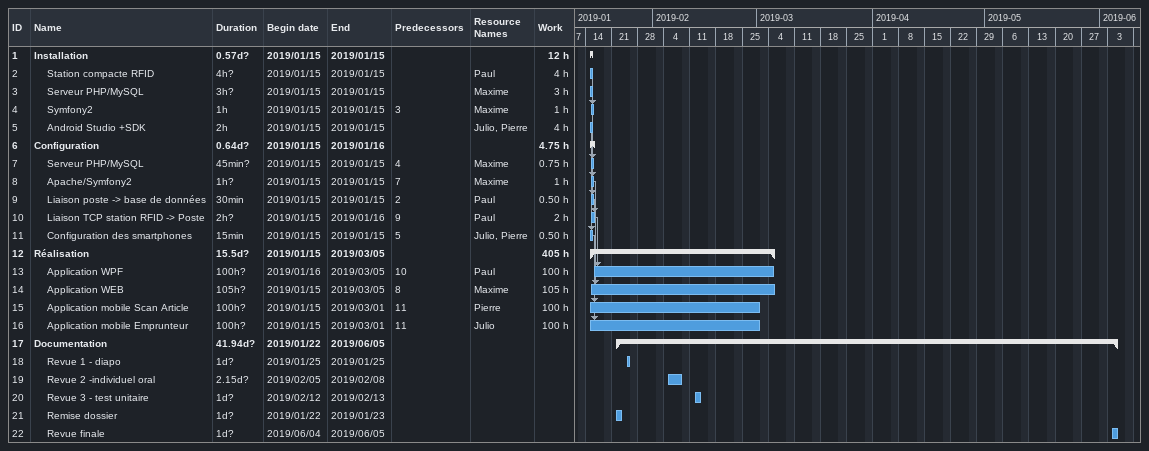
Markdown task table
| ID | Level | Task | Duration | Start | Finish | Predecessors | Resources | Work (h) |
|---|---|---|---|---|---|---|---|---|
| 1 | 1 | **Installation** | 0.57d? | 2019-01-15 | 2019-01-15 |  |  | 12 |
| 2 | 2 | Station compacte RFID | 4h? | 2019-01-15 | 2019-01-15 |  | Paul | 4 |
| 3 | 2 | Serveur PHP/MySQL | 3h? | 2019-01-15 | 2019-01-15 |  | Maxime | 3 |
| 4 | 2 | Symfony2 | 1h | 2019-01-15 | 2019-01-15 | 3 | Maxime | 1 |
| 5 | 2 | Android Studio +SDK | 2h | 2019-01-15 | 2019-01-15 |  | Julio, Pierre | 4 |
| 6 | 1 | **Configuration** | 0.64d? | 2019-01-15 | 2019-01-16 |  |  | 4.75 |
| 7 | 2 | Serveur PHP/MySQL | 45min? | 2019-01-15 | 2019-01-15 | 4 | Maxime | 0.75 |
| 8 | 2 | Apache/Symfony2 | 1h? | 2019-01-15 | 2019-01-15 | 7 | Maxime | 1 |
| 9 | 2 | Liaison poste -> base de données | 30min | 2019-01-15 | 2019-01-15 | 2 | Paul | 0.50 |
| 10 | 2 | Liaison TCP station RFID -> Poste | 2h? | 2019-01-15 | 2019-01-16 | 9 | Paul | 2 |
| 11 | 2 | Configuration des smartphones | 15min | 2019-01-15 | 2019-01-15 | 5 | Julio, Pierre | 0.50 |
| 12 | 1 | **Réalisation** | 15.5d? | 2019-01-15 | 2019-03-05 |  |  | 405 |
| 13 | 2 | Application WPF | 100h? | 2019-01-16 | 2019-03-05 | 10 | Paul | 100 |
| 14 | 2 | Application WEB | 105h? | 2019-01-15 | 2019-03-05 | 8 | Maxime | 105 |
| 15 | 2 | Application mobile Scan Article | 100h? | 2019-01-15 | 2019-03-01 | 11 | Pierre | 100 |
| 16 | 2 | Application mobile Emprunteur | 100h? | 2019-01-15 | 2019-03-01 | 11 | Julio | 100 |
| 17 | 1 | **Documentation** | 41.94d? | 2019-01-22 | 2019-06-05 |  |  |  |
| 18 | 2 | Revue 1 - diapo | 1d? | 2019-01-25 | 2019-01-25 |  |  |  |
| 19 | 2 | Revue 2 -individuel oral | 2.15d? | 2019-02-05 | 2019-02-08 |  |  |  |
| 20 | 2 | Revue 3 - test unitaire | 1d? | 2019-02-12 | 2019-02-13 |  |  |  |
| 21 | 2 | Remise dossier | 1d? | 2019-01-22 | 2019-01-23 |  |  |  |
| 22 | 2 | Revue finale | 1d? | 2019-06-04 | 2019-06-05 |  |  |  |
